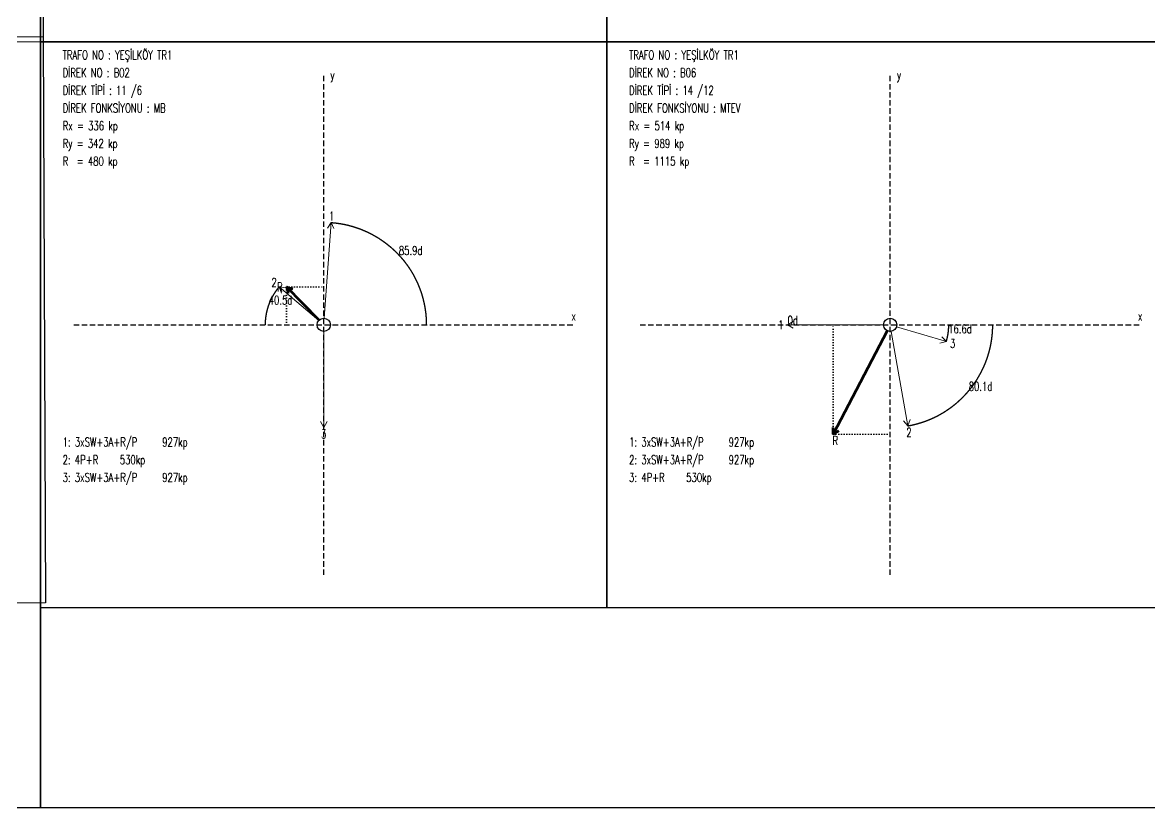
# Model space of a CAD drawing. Header units: millimetres. Extents: x 140 to 2450, y -142 to 155.
# Drawn here: x 1186.5 to 1395.4, y -142.5 to 3.1 of the extents above; entities that cross this region are included whole.
import ezdxf
from ezdxf.enums import TextEntityAlignment as Align

# ---------------------------------------------------------------- set-up
doc = ezdxf.new("R2010")
doc.units = ezdxf.units.MM
doc.linetypes.add('ACAD_ISO07W100', pattern=[0.2, 0, -0.2])
doc.linetypes.add('DASHDOT', pattern=[0.75, 0.5, -0.25])
doc.styles.get("Standard").update_dxf_attribs({"font": 'RomanS'})

msp = doc.modelspace()

# ---------------------------------------------------------------- linework, layer by layer
at = {"linetype": 'DASHDOT', "ltscale": 2}
for p, q in [((1242.301, -99.337), (1242.301, -6.641)), ((1347.301, -99.337), (1347.301, -6.641)), ((1195.953, -52.989), (1288.649, -52.989)), ((1300.953, -52.989), (1393.649, -52.989))]:
    msp.add_line(p, q, dxfattribs=at)
at = {"lineweight": 15}
for p, q in [((1242.389, -51.762), (1243.662, -34.021)), ((1243.662, -34.021), (1242.972, -35.04)), ((1243.662, -34.021), (1244.199, -35.128)), ((1241.366, -52.19), (1234.041, -45.933)), ((1234.041, -45.933), (1235.25, -46.157)), ((1234.041, -45.933), (1234.451, -47.093)), ((1242.301, -54.219), (1242.301, -72.006)), ((1328.285, -52.989), (1329.35, -52.374)), ((1346.071, -52.989), (1328.285, -52.989)), ((1328.285, -52.989), (1329.35, -53.604)), ((1347.513, -54.201), (1350.573, -71.722)), ((1348.48, -53.34), (1357.713, -56.09)), ((1357.713, -56.09), (1356.516, -56.376)), ((1357.713, -56.09), (1356.867, -55.197)), ((1242.301, -72.006), (1241.686, -70.94)), ((1242.301, -72.006), (1242.916, -70.94)), ((1350.573, -71.722), (1349.783, -70.778)), ((1350.573, -71.722), (1350.995, -70.566))]:
    msp.add_line(p, q, dxfattribs=at)
at = {"lineweight": 70}
for p, q in [((1241.438, -52.112), (1235.394, -45.975)), ((1235.394, -45.975), (1236.58, -46.303)), ((1235.394, -45.975), (1235.704, -47.166)), ((1346.734, -54.081), (1336.758, -73.28)), ((1336.758, -73.28), (1336.704, -72.05)), ((1336.758, -73.28), (1337.796, -72.618))]:
    msp.add_line(p, q, dxfattribs=at)
at = {"linetype": 'ACAD_ISO07W100', "ltscale": 2}
for p, q in [((1235.394, -45.975), (1235.394, -52.989)), ((1235.394, -45.975), (1242.301, -45.975)), ((1336.758, -73.28), (1336.758, -52.989)), ((1336.758, -73.28), (1347.301, -73.28))]:
    msp.add_line(p, q, dxfattribs=at)
for points in [[(979.801, 154.511), (979.801, -142.489), (1189.801, -142.489), (1189.801, 154.511), (979.801, 154.511)], [(1189.801, 154.511), (1189.801, -142.489), (1399.801, -142.489), (1399.801, 154.511), (1189.801, 154.511)]]:
    msp.add_lwpolyline(points)
at = {"flags": 128}
for points in [[(1085.281, -0.965), (1084.803, 104.033), (1189.801, 104.511), (1190.279, -0.487), (1085.281, -0.965)], [(1189.801, -0.489), (1189.801, 104.511), (1294.801, 104.511), (1294.801, -0.489), (1189.801, -0.489)], [(1294.801, -0.489), (1294.801, 104.511), (1399.801, 104.511), (1399.801, -0.489), (1294.801, -0.489)], [(1085.755, -105.007), (1085.277, -0.009), (1190.275, 0.469), (1190.753, -104.528), (1085.755, -105.007)], [(1189.801, -105.489), (1189.801, -0.489), (1294.801, -0.489), (1294.801, -105.489), (1189.801, -105.489)], [(1294.801, -105.489), (1294.801, -0.489), (1399.801, -0.489), (1399.801, -105.489), (1294.801, -105.489)]]:
    msp.add_lwpolyline(points, close=True, dxfattribs=at)
at = {"color": 1, "flags": 128}
for points in [[(1243.662, -34.021), (1243.662, -34.021), (1243.695, -34.023), (1243.728, -34.026), (1243.761, -34.028), (1243.794, -34.031), (1243.827, -34.034), (1243.86, -34.036), (1243.893, -34.039), (1243.926, -34.042), (1243.959, -34.045), (1243.992, -34.048), (1244.025, -34.051), (1244.059, -34.054), (1244.092, -34.057), (1244.125, -34.06), (1244.158, -34.063), (1244.191, -34.066), (1244.224, -34.07), (1244.257, -34.073), (1244.29, -34.077), (1244.323, -34.08), (1244.356, -34.084), (1244.389, -34.087), (1244.422, -34.091), (1244.455, -34.095), (1244.488, -34.098), (1244.521, -34.102), (1244.554, -34.106), (1244.587, -34.11), (1244.619, -34.114), (1244.652, -34.118), (1244.685, -34.122), (1244.718, -34.127), (1244.751, -34.131), (1244.784, -34.135), (1244.817, -34.14), (1244.85, -34.144), (1244.883, -34.148), (1244.916, -34.153), (1244.949, -34.158), (1244.981, -34.162), (1245.014, -34.167), (1245.047, -34.172), (1245.08, -34.176), (1245.113, -34.181), (1245.146, -34.186), (1245.178, -34.191), (1245.211, -34.196), (1245.244, -34.201), (1245.277, -34.207), (1245.31, -34.212), (1245.342, -34.217), (1245.375, -34.222), (1245.408, -34.228), (1245.441, -34.233), (1245.473, -34.239), (1245.506, -34.244), (1245.539, -34.25), (1245.571, -34.256), (1245.604, -34.261), (1245.637, -34.267), (1245.669, -34.273), (1245.702, -34.279), (1245.735, -34.285), (1245.767, -34.291), (1245.8, -34.297), (1245.833, -34.303), (1245.865, -34.309), (1245.898, -34.316), (1245.93, -34.322), (1245.963, -34.328), (1245.996, -34.335), (1246.028, -34.341), (1246.061, -34.348), (1246.093, -34.354), (1246.126, -34.361), (1246.158, -34.368), (1246.191, -34.374), (1246.223, -34.381), (1246.256, -34.388), (1246.288, -34.395), (1246.321, -34.402), (1246.353, -34.409), (1246.385, -34.416), (1246.418, -34.423), (1246.45, -34.431), (1246.483, -34.438), (1246.515, -34.445), (1246.547, -34.453), (1246.58, -34.46), (1246.612, -34.467), (1246.644, -34.475), (1246.677, -34.483), (1246.709, -34.49), (1246.741, -34.498), (1246.774, -34.506), (1246.806, -34.514), (1246.838, -34.521), (1246.87, -34.529), (1246.902, -34.537), (1246.935, -34.545), (1246.967, -34.554), (1246.999, -34.562), (1247.031, -34.57), (1247.063, -34.578), (1247.095, -34.587), (1247.128, -34.595), (1247.16, -34.603), (1247.192, -34.612), (1247.224, -34.621), (1247.256, -34.629), (1247.288, -34.638), (1247.32, -34.647), (1247.352, -34.655), (1247.384, -34.664), (1247.416, -34.673), (1247.448, -34.682), (1247.48, -34.691), (1247.512, -34.7), (1247.544, -34.709), (1247.576, -34.718), (1247.607, -34.728), (1247.639, -34.737), (1247.671, -34.746), (1247.703, -34.756), (1247.735, -34.765), (1247.767, -34.775), (1247.798, -34.784), (1247.83, -34.794), (1247.862, -34.804), (1247.894, -34.813), (1247.925, -34.823), (1247.957, -34.833), (1247.989, -34.843), (1248.02, -34.853), (1248.052, -34.863), (1248.084, -34.873), (1248.115, -34.883), (1248.147, -34.893), (1248.178, -34.903), (1248.21, -34.914), (1248.241, -34.924), (1248.273, -34.934), (1248.304, -34.945), (1248.336, -34.955), (1248.367, -34.966), (1248.399, -34.977), (1248.43, -34.987), (1248.462, -34.998), (1248.493, -35.009), (1248.524, -35.02), (1248.556, -35.03), (1248.587, -35.041), (1248.618, -35.052), (1248.65, -35.063), (1248.681, -35.075), (1248.712, -35.086), (1248.744, -35.097), (1248.775, -35.108), (1248.806, -35.119), (1248.837, -35.131), (1248.868, -35.142), (1248.899, -35.154), (1248.931, -35.165), (1248.962, -35.177), (1248.993, -35.189), (1249.024, -35.2), (1249.055, -35.212), (1249.086, -35.224), (1249.117, -35.236), (1249.148, -35.248), (1249.179, -35.26), (1249.21, -35.272), (1249.241, -35.284), (1249.271, -35.296), (1249.302, -35.308), (1249.333, -35.32), (1249.364, -35.333), (1249.395, -35.345), (1249.426, -35.357), (1249.456, -35.37), (1249.487, -35.382), (1249.518, -35.395), (1249.549, -35.408), (1249.579, -35.42), (1249.61, -35.433), (1249.641, -35.446), (1249.671, -35.459), (1249.702, -35.471), (1249.732, -35.484), (1249.763, -35.497), (1249.793, -35.51), (1249.824, -35.524), (1249.854, -35.537), (1249.885, -35.55), (1249.915, -35.563), (1249.946, -35.577), (1249.976, -35.59), (1250.006, -35.603), (1250.037, -35.617), (1250.067, -35.63), (1250.097, -35.644), (1250.127, -35.658), (1250.158, -35.671), (1250.188, -35.685), (1250.218, -35.699), (1250.248, -35.713), (1250.278, -35.726), (1250.309, -35.74), (1250.339, -35.754), (1250.369, -35.768), (1250.399, -35.783), (1250.429, -35.797), (1250.459, -35.811), (1250.489, -35.825), (1250.519, -35.84), (1250.549, -35.854), (1250.578, -35.868), (1250.608, -35.883), (1250.638, -35.897), (1250.668, -35.912), (1250.698, -35.927), (1250.728, -35.941), (1250.757, -35.956), (1250.787, -35.971), (1250.817, -35.986), (1250.846, -36), (1250.876, -36.015), (1250.906, -36.03), (1250.935, -36.045), (1250.965, -36.061), (1250.994, -36.076), (1251.024, -36.091), (1251.053, -36.106), (1251.083, -36.121), (1251.112, -36.137), (1251.142, -36.152), (1251.171, -36.168), (1251.2, -36.183), (1251.23, -36.199), (1251.259, -36.214), (1251.288, -36.23), (1251.317, -36.246), (1251.347, -36.261), (1251.376, -36.277), (1251.405, -36.293), (1251.434, -36.309), (1251.463, -36.325), (1251.492, -36.341), (1251.521, -36.357), (1251.55, -36.373), (1251.579, -36.389), (1251.608, -36.406), (1251.637, -36.422), (1251.666, -36.438), (1251.695, -36.455), (1251.724, -36.471), (1251.753, -36.487), (1251.781, -36.504), (1251.81, -36.521), (1251.839, -36.537), (1251.868, -36.554), (1251.896, -36.571), (1251.925, -36.587), (1251.953, -36.604), (1251.982, -36.621), (1252.011, -36.638), (1252.039, -36.655), (1252.068, -36.672), (1252.096, -36.689), (1252.125, -36.706), (1252.153, -36.723), (1252.181, -36.74), (1252.21, -36.758), (1252.238, -36.775), (1252.266, -36.792), (1252.295, -36.81), (1252.323, -36.827), (1252.351, -36.845), (1252.379, -36.862), (1252.407, -36.88), (1252.435, -36.898), (1252.463, -36.915), (1252.491, -36.933), (1252.519, -36.951), (1252.547, -36.969), (1252.575, -36.987), (1252.603, -37.005), (1252.631, -37.023), (1252.659, -37.041), (1252.687, -37.059), (1252.715, -37.077), (1252.742, -37.095), (1252.77, -37.113), (1252.798, -37.132), (1252.825, -37.15), (1252.853, -37.168), (1252.881, -37.187), (1252.908, -37.205), (1252.936, -37.224), (1252.963, -37.243), (1252.991, -37.261), (1253.018, -37.28), (1253.046, -37.299), (1253.073, -37.317), (1253.1, -37.336), (1253.128, -37.355), (1253.155, -37.374), (1253.182, -37.393), (1253.209, -37.412), (1253.236, -37.431), (1253.264, -37.45), (1253.291, -37.469), (1253.318, -37.488), (1253.345, -37.508), (1253.372, -37.527), (1253.399, -37.546), (1253.426, -37.566), (1253.453, -37.585), (1253.479, -37.605), (1253.506, -37.624), (1253.533, -37.644), (1253.56, -37.663), (1253.587, -37.683), (1253.613, -37.703), (1253.64, -37.723), (1253.667, -37.742), (1253.693, -37.762), (1253.72, -37.782), (1253.746, -37.802), (1253.773, -37.822), (1253.799, -37.842), (1253.826, -37.862), (1253.852, -37.882), (1253.878, -37.903), (1253.905, -37.923), (1253.931, -37.943), (1253.957, -37.963), (1253.983, -37.984), (1254.01, -38.004), (1254.036, -38.025), (1254.062, -38.045), (1254.088, -38.066), (1254.114, -38.086), (1254.14, -38.107), (1254.166, -38.128), (1254.192, -38.148), (1254.218, -38.169), (1254.243, -38.19), (1254.269, -38.211), (1254.295, -38.232), (1254.321, -38.253), (1254.347, -38.274), (1254.372, -38.295), (1254.398, -38.316), (1254.423, -38.337), (1254.449, -38.358), (1254.474, -38.379), (1254.5, -38.401), (1254.525, -38.422), (1254.551, -38.443), (1254.576, -38.465), (1254.601, -38.486), (1254.627, -38.508), (1254.652, -38.529), (1254.677, -38.551), (1254.702, -38.572), (1254.728, -38.594), (1254.753, -38.616), (1254.778, -38.638), (1254.803, -38.659), (1254.828, -38.681), (1254.853, -38.703), (1254.878, -38.725), (1254.903, -38.747), (1254.927, -38.769), (1254.952, -38.791), (1254.977, -38.813), (1255.002, -38.835), (1255.026, -38.857), (1255.051, -38.88), (1255.076, -38.902), (1255.1, -38.924), (1255.125, -38.947), (1255.149, -38.969), (1255.174, -38.991), (1255.198, -39.014), (1255.222, -39.036), (1255.247, -39.059), (1255.271, -39.082), (1255.295, -39.104), (1255.319, -39.127), (1255.344, -39.15), (1255.368, -39.173), (1255.392, -39.195), (1255.416, -39.218), (1255.44, -39.241), (1255.464, -39.264), (1255.488, -39.287), (1255.512, -39.31), (1255.536, -39.333), (1255.559, -39.356), (1255.583, -39.38), (1255.607, -39.403), (1255.631, -39.426), (1255.654, -39.449), (1255.678, -39.473), (1255.701, -39.496), (1255.725, -39.519), (1255.748, -39.543), (1255.772, -39.566), (1255.795, -39.59), (1255.819, -39.613), (1255.842, -39.637), (1255.865, -39.661), (1255.889, -39.684), (1255.912, -39.708), (1255.935, -39.732), (1255.958, -39.756), (1255.981, -39.78), (1256.004, -39.803), (1256.027, -39.827), (1256.05, -39.851), (1256.073, -39.875), (1256.096, -39.899), (1256.119, -39.924), (1256.141, -39.948), (1256.164, -39.972), (1256.187, -39.996), (1256.21, -40.02), (1256.232, -40.045), (1256.255, -40.069), (1256.277, -40.093), (1256.3, -40.118), (1256.322, -40.142), (1256.345, -40.167), (1256.367, -40.191), (1256.389, -40.216), (1256.412, -40.24), (1256.434, -40.265), (1256.456, -40.29), (1256.478, -40.314), (1256.5, -40.339), (1256.522, -40.364), (1256.544, -40.389), (1256.566, -40.414), (1256.588, -40.439), (1256.61, -40.464), (1256.632, -40.489), (1256.654, -40.514), (1256.675, -40.539), (1256.697, -40.564), (1256.719, -40.589), (1256.74, -40.614), (1256.762, -40.639), (1256.784, -40.665), (1256.805, -40.69), (1256.826, -40.715), (1256.848, -40.741), (1256.869, -40.766), (1256.891, -40.791), (1256.912, -40.817), (1256.933, -40.842), (1256.954, -40.868), (1256.975, -40.894), (1256.996, -40.919), (1257.017, -40.945), (1257.038, -40.971), (1257.059, -40.996), (1257.08, -41.022), (1257.101, -41.048), (1257.122, -41.074), (1257.143, -41.1), (1257.163, -41.126), (1257.184, -41.152), (1257.205, -41.178), (1257.225, -41.204), (1257.246, -41.23), (1257.266, -41.256), (1257.287, -41.282), (1257.307, -41.308), (1257.328, -41.334), (1257.348, -41.36), (1257.368, -41.387), (1257.388, -41.413), (1257.409, -41.439), (1257.429, -41.466), (1257.449, -41.492), (1257.469, -41.519), (1257.489, -41.545), (1257.509, -41.572), (1257.529, -41.598), (1257.549, -41.625), (1257.568, -41.651), (1257.588, -41.678), (1257.608, -41.705), (1257.628, -41.732), (1257.647, -41.758), (1257.667, -41.785), (1257.686, -41.812), (1257.706, -41.839), (1257.725, -41.866), (1257.745, -41.893), (1257.764, -41.92), (1257.783, -41.947), (1257.803, -41.974), (1257.822, -42.001), (1257.841, -42.028), (1257.86, -42.055), (1257.879, -42.082), (1257.898, -42.109), (1257.917, -42.137), (1257.936, -42.164), (1257.955, -42.191), (1257.974, -42.219), (1257.992, -42.246), (1258.011, -42.273), (1258.03, -42.301), (1258.048, -42.328), (1258.067, -42.356), (1258.086, -42.383), (1258.104, -42.411), (1258.123, -42.438), (1258.141, -42.466), (1258.159, -42.494), (1258.178, -42.521), (1258.196, -42.549), (1258.214, -42.577), (1258.232, -42.605), (1258.25, -42.632), (1258.268, -42.66), (1258.286, -42.688), (1258.304, -42.716), (1258.322, -42.744), (1258.34, -42.772), (1258.358, -42.8), (1258.376, -42.828), (1258.393, -42.856), (1258.411, -42.884), (1258.429, -42.912), (1258.446, -42.941), (1258.464, -42.969), (1258.481, -42.997), (1258.498, -43.025), (1258.516, -43.054), (1258.533, -43.082), (1258.55, -43.11), (1258.568, -43.139), (1258.585, -43.167), (1258.602, -43.195), (1258.619, -43.224), (1258.636, -43.252), (1258.653, -43.281), (1258.67, -43.309), (1258.687, -43.338), (1258.704, -43.367), (1258.72, -43.395), (1258.737, -43.424), (1258.754, -43.453), (1258.77, -43.481), (1258.787, -43.51), (1258.803, -43.539), (1258.82, -43.568), (1258.836, -43.597), (1258.853, -43.625), (1258.869, -43.654), (1258.885, -43.683), (1258.902, -43.712), (1258.918, -43.741), (1258.934, -43.77), (1258.95, -43.799), (1258.966, -43.828), (1258.982, -43.857), (1258.998, -43.887), (1259.014, -43.916), (1259.029, -43.945), (1259.045, -43.974), (1259.061, -44.003), (1259.077, -44.033), (1259.092, -44.062), (1259.108, -44.091), (1259.123, -44.121), (1259.139, -44.15), (1259.154, -44.179), (1259.169, -44.209), (1259.185, -44.238), (1259.2, -44.268), (1259.215, -44.297), (1259.23, -44.327), (1259.245, -44.356), (1259.26, -44.386), (1259.275, -44.416), (1259.29, -44.445), (1259.305, -44.475), (1259.32, -44.505), (1259.335, -44.534), (1259.35, -44.564), (1259.364, -44.594), (1259.379, -44.624), (1259.393, -44.653), (1259.408, -44.683), (1259.422, -44.713), (1259.437, -44.743), (1259.451, -44.773), (1259.466, -44.803), (1259.48, -44.833), (1259.494, -44.863), (1259.508, -44.893), (1259.522, -44.923), (1259.536, -44.953), (1259.55, -44.983), (1259.564, -45.013), (1259.578, -45.043), (1259.592, -45.073), (1259.606, -45.104), (1259.62, -45.134), (1259.633, -45.164), (1259.647, -45.194), (1259.66, -45.225), (1259.674, -45.255), (1259.687, -45.285), (1259.701, -45.316), (1259.714, -45.346), (1259.728, -45.376), (1259.741, -45.407), (1259.754, -45.437), (1259.767, -45.468), (1259.78, -45.498), (1259.793, -45.529), (1259.806, -45.559), (1259.819, -45.59), (1259.832, -45.621), (1259.845, -45.651), (1259.858, -45.682), (1259.87, -45.712), (1259.883, -45.743), (1259.896, -45.774), (1259.908, -45.804), (1259.921, -45.835), (1259.933, -45.866), (1259.946, -45.897), (1259.958, -45.928), (1259.97, -45.958), (1259.983, -45.989), (1259.995, -46.02), (1260.007, -46.051), (1260.019, -46.082), (1260.031, -46.113), (1260.043, -46.144), (1260.055, -46.175), (1260.067, -46.206), (1260.079, -46.237), (1260.09, -46.268), (1260.102, -46.299), (1260.114, -46.33), (1260.125, -46.361), (1260.137, -46.392), (1260.148, -46.423), (1260.16, -46.455), (1260.171, -46.486), (1260.182, -46.517), (1260.194, -46.548), (1260.205, -46.579), (1260.216, -46.611), (1260.227, -46.642), (1260.238, -46.673), (1260.249, -46.705), (1260.26, -46.736), (1260.271, -46.767), (1260.282, -46.799), (1260.293, -46.83), (1260.303, -46.861), (1260.314, -46.893), (1260.325, -46.924), (1260.335, -46.956), (1260.346, -46.987), (1260.356, -47.019), (1260.367, -47.05), (1260.377, -47.082), (1260.387, -47.113), (1260.397, -47.145), (1260.408, -47.176), (1260.418, -47.208), (1260.428, -47.24), (1260.438, -47.271), (1260.448, -47.303), (1260.458, -47.335), (1260.467, -47.366), (1260.477, -47.398), (1260.487, -47.43), (1260.497, -47.462), (1260.506, -47.493), (1260.516, -47.525), (1260.525, -47.557), (1260.535, -47.589), (1260.544, -47.621), (1260.554, -47.652), (1260.563, -47.684), (1260.572, -47.716), (1260.581, -47.748), (1260.59, -47.78), (1260.599, -47.812), (1260.608, -47.844), (1260.617, -47.876), (1260.626, -47.908), (1260.635, -47.94), (1260.644, -47.972), (1260.653, -48.004), (1260.661, -48.036), (1260.67, -48.068), (1260.678, -48.1), (1260.687, -48.132), (1260.695, -48.164), (1260.704, -48.196), (1260.712, -48.228), (1260.72, -48.261), (1260.729, -48.293), (1260.737, -48.325), (1260.745, -48.357), (1260.753, -48.389), (1260.761, -48.421), (1260.769, -48.454), (1260.777, -48.486), (1260.785, -48.518), (1260.792, -48.55), (1260.8, -48.583), (1260.808, -48.615), (1260.815, -48.647), (1260.823, -48.68), (1260.83, -48.712), (1260.838, -48.744), (1260.845, -48.777), (1260.853, -48.809), (1260.86, -48.841), (1260.867, -48.874), (1260.874, -48.906), (1260.881, -48.939), (1260.888, -48.971), (1260.895, -49.004), (1260.902, -49.036), (1260.909, -49.068), (1260.916, -49.101), (1260.923, -49.133), (1260.929, -49.166), (1260.936, -49.198), (1260.943, -49.231), (1260.949, -49.264), (1260.956, -49.296), (1260.962, -49.329), (1260.968, -49.361), (1260.975, -49.394), (1260.981, -49.426), (1260.987, -49.459), (1260.993, -49.492), (1260.999, -49.524), (1261.005, -49.557), (1261.011, -49.59), (1261.017, -49.622), (1261.023, -49.655), (1261.029, -49.688), (1261.035, -49.72), (1261.04, -49.753), (1261.046, -49.786), (1261.052, -49.818), (1261.057, -49.851), (1261.062, -49.884), (1261.068, -49.917), (1261.073, -49.949), (1261.078, -49.982), (1261.084, -50.015), (1261.089, -50.048), (1261.094, -50.081), (1261.099, -50.113), (1261.104, -50.146), (1261.109, -50.179), (1261.114, -50.212), (1261.119, -50.245), (1261.123, -50.277), (1261.128, -50.31), (1261.133, -50.343), (1261.137, -50.376), (1261.142, -50.409), (1261.146, -50.442), (1261.151, -50.475), (1261.155, -50.508), (1261.159, -50.541), (1261.164, -50.573), (1261.168, -50.606), (1261.172, -50.639), (1261.176, -50.672), (1261.18, -50.705), (1261.184, -50.738), (1261.188, -50.771), (1261.192, -50.804), (1261.196, -50.837), (1261.199, -50.87), (1261.203, -50.903), (1261.207, -50.936), (1261.21, -50.969), (1261.214, -51.002), (1261.217, -51.035), (1261.22, -51.068), (1261.224, -51.101), (1261.227, -51.134), (1261.23, -51.167), (1261.233, -51.2), (1261.236, -51.233), (1261.239, -51.266), (1261.242, -51.299), (1261.245, -51.332), (1261.248, -51.365), (1261.251, -51.399), (1261.254, -51.432), (1261.256, -51.465), (1261.259, -51.498), (1261.262, -51.531), (1261.264, -51.564), (1261.267, -51.597), (1261.269, -51.63), (1261.271, -51.663), (1261.274, -51.696), (1261.276, -51.729), (1261.278, -51.763), (1261.28, -51.796), (1261.282, -51.829), (1261.284, -51.862), (1261.286, -51.895), (1261.288, -51.928), (1261.29, -51.961), (1261.292, -51.995), (1261.293, -52.028), (1261.295, -52.061), (1261.297, -52.094), (1261.298, -52.127), (1261.3, -52.16), (1261.301, -52.193), (1261.302, -52.227), (1261.304, -52.26), (1261.305, -52.293), (1261.306, -52.326), (1261.307, -52.359), (1261.308, -52.392), (1261.309, -52.426), (1261.31, -52.459), (1261.311, -52.492), (1261.312, -52.525), (1261.313, -52.558), (1261.314, -52.592), (1261.314, -52.625), (1261.315, -52.658), (1261.315, -52.691), (1261.316, -52.724), (1261.316, -52.757), (1261.317, -52.791), (1261.317, -52.824), (1261.317, -52.857), (1261.317, -52.89), (1261.318, -52.923), (1261.318, -52.957), (1261.318, -52.989)], [(1234.041, -45.933), (1234.041, -45.933), (1234.028, -45.947), (1234.016, -45.962), (1234.004, -45.976), (1233.991, -45.991), (1233.979, -46.005), (1233.967, -46.02), (1233.955, -46.034), (1233.943, -46.049), (1233.931, -46.064), (1233.919, -46.078), (1233.907, -46.093), (1233.895, -46.108), (1233.883, -46.122), (1233.871, -46.137), (1233.859, -46.152), (1233.847, -46.166), (1233.835, -46.181), (1233.823, -46.196), (1233.811, -46.211), (1233.799, -46.226), (1233.788, -46.24), (1233.776, -46.255), (1233.764, -46.27), (1233.752, -46.285), (1233.741, -46.3), (1233.729, -46.315), (1233.717, -46.33), (1233.706, -46.345), (1233.694, -46.36), (1233.683, -46.375), (1233.671, -46.39), (1233.66, -46.405), (1233.648, -46.42), (1233.637, -46.435), (1233.625, -46.451), (1233.614, -46.466), (1233.602, -46.481), (1233.591, -46.496), (1233.58, -46.511), (1233.568, -46.526), (1233.557, -46.542), (1233.546, -46.557), (1233.535, -46.572), (1233.524, -46.588), (1233.512, -46.603), (1233.501, -46.618), (1233.49, -46.634), (1233.479, -46.649), (1233.468, -46.664), (1233.457, -46.68), (1233.446, -46.695), (1233.435, -46.711), (1233.424, -46.726), (1233.413, -46.742), (1233.402, -46.757), (1233.391, -46.773), (1233.381, -46.788), (1233.37, -46.804), (1233.359, -46.82), (1233.348, -46.835), (1233.338, -46.851), (1233.327, -46.866), (1233.316, -46.882), (1233.306, -46.898), (1233.295, -46.914), (1233.284, -46.929), (1233.274, -46.945), (1233.263, -46.961), (1233.253, -46.977), (1233.242, -46.992), (1233.232, -47.008), (1233.221, -47.024), (1233.211, -47.04), (1233.201, -47.056), (1233.19, -47.072), (1233.18, -47.088), (1233.17, -47.103), (1233.159, -47.119), (1233.149, -47.135), (1233.139, -47.151), (1233.129, -47.167), (1233.119, -47.183), (1233.109, -47.199), (1233.098, -47.215), (1233.088, -47.232), (1233.078, -47.248), (1233.068, -47.264), (1233.058, -47.28), (1233.048, -47.296), (1233.038, -47.312), (1233.029, -47.328), (1233.019, -47.345), (1233.009, -47.361), (1232.999, -47.377), (1232.989, -47.393), (1232.98, -47.409), (1232.97, -47.426), (1232.96, -47.442), (1232.95, -47.458), (1232.941, -47.475), (1232.931, -47.491), (1232.922, -47.507), (1232.912, -47.524), (1232.903, -47.54), (1232.893, -47.557), (1232.884, -47.573), (1232.874, -47.589), (1232.865, -47.606), (1232.855, -47.622), (1232.846, -47.639), (1232.837, -47.655), (1232.827, -47.672), (1232.818, -47.688), (1232.809, -47.705), (1232.8, -47.722), (1232.79, -47.738), (1232.781, -47.755), (1232.772, -47.771), (1232.763, -47.788), (1232.754, -47.805), (1232.745, -47.821), (1232.736, -47.838), (1232.727, -47.855), (1232.718, -47.871), (1232.709, -47.888), (1232.7, -47.905), (1232.691, -47.922), (1232.683, -47.939), (1232.674, -47.955), (1232.665, -47.972), (1232.656, -47.989), (1232.648, -48.006), (1232.639, -48.023), (1232.63, -48.04), (1232.622, -48.056), (1232.613, -48.073), (1232.604, -48.09), (1232.596, -48.107), (1232.587, -48.124), (1232.579, -48.141), (1232.57, -48.158), (1232.562, -48.175), (1232.554, -48.192), (1232.545, -48.209), (1232.537, -48.226), (1232.529, -48.243), (1232.52, -48.26), (1232.512, -48.277), (1232.504, -48.294), (1232.496, -48.311), (1232.488, -48.329), (1232.48, -48.346), (1232.471, -48.363), (1232.463, -48.38), (1232.455, -48.397), (1232.447, -48.414), (1232.439, -48.432), (1232.431, -48.449), (1232.424, -48.466), (1232.416, -48.483), (1232.408, -48.501), (1232.4, -48.518), (1232.392, -48.535), (1232.384, -48.552), (1232.377, -48.57), (1232.369, -48.587), (1232.361, -48.604), (1232.354, -48.622), (1232.346, -48.639), (1232.339, -48.657), (1232.331, -48.674), (1232.323, -48.691), (1232.316, -48.709), (1232.309, -48.726), (1232.301, -48.744), (1232.294, -48.761), (1232.286, -48.779), (1232.279, -48.796), (1232.272, -48.814), (1232.264, -48.831), (1232.257, -48.849), (1232.25, -48.866), (1232.243, -48.884), (1232.236, -48.901), (1232.229, -48.919), (1232.221, -48.936), (1232.214, -48.954), (1232.207, -48.972), (1232.2, -48.989), (1232.193, -49.007), (1232.186, -49.024), (1232.18, -49.042), (1232.173, -49.06), (1232.166, -49.077), (1232.159, -49.095), (1232.152, -49.113), (1232.146, -49.131), (1232.139, -49.148), (1232.132, -49.166), (1232.125, -49.184), (1232.119, -49.202), (1232.112, -49.219), (1232.106, -49.237), (1232.099, -49.255), (1232.093, -49.273), (1232.086, -49.291), (1232.08, -49.308), (1232.073, -49.326), (1232.067, -49.344), (1232.061, -49.362), (1232.054, -49.38), (1232.048, -49.398), (1232.042, -49.416), (1232.036, -49.434), (1232.029, -49.452), (1232.023, -49.469), (1232.017, -49.487), (1232.011, -49.505), (1232.005, -49.523), (1231.999, -49.541), (1231.993, -49.559), (1231.987, -49.577), (1231.981, -49.595), (1231.975, -49.613), (1231.969, -49.631), (1231.963, -49.649), (1231.958, -49.667), (1231.952, -49.685), (1231.946, -49.704), (1231.94, -49.722), (1231.935, -49.74), (1231.929, -49.758), (1231.923, -49.776), (1231.918, -49.794), (1231.912, -49.812), (1231.907, -49.83), (1231.901, -49.848), (1231.896, -49.867), (1231.89, -49.885), (1231.885, -49.903), (1231.879, -49.921), (1231.874, -49.939), (1231.869, -49.958), (1231.864, -49.976), (1231.858, -49.994), (1231.853, -50.012), (1231.848, -50.03), (1231.843, -50.049), (1231.838, -50.067), (1231.833, -50.085), (1231.827, -50.103), (1231.822, -50.122), (1231.817, -50.14), (1231.813, -50.158), (1231.808, -50.177), (1231.803, -50.195), (1231.798, -50.213), (1231.793, -50.232), (1231.788, -50.25), (1231.783, -50.268), (1231.779, -50.287), (1231.774, -50.305), (1231.769, -50.323), (1231.765, -50.342), (1231.76, -50.36), (1231.756, -50.379), (1231.751, -50.397), (1231.747, -50.415), (1231.742, -50.434), (1231.738, -50.452), (1231.733, -50.471), (1231.729, -50.489), (1231.724, -50.508), (1231.72, -50.526), (1231.716, -50.545), (1231.712, -50.563), (1231.707, -50.582), (1231.703, -50.6), (1231.699, -50.619), (1231.695, -50.637), (1231.691, -50.656), (1231.687, -50.674), (1231.683, -50.693), (1231.679, -50.711), (1231.675, -50.73), (1231.671, -50.748), (1231.667, -50.767), (1231.663, -50.785), (1231.659, -50.804), (1231.655, -50.823), (1231.652, -50.841), (1231.648, -50.86), (1231.644, -50.878), (1231.641, -50.897), (1231.637, -50.915), (1231.633, -50.934), (1231.63, -50.953), (1231.626, -50.971), (1231.623, -50.99), (1231.619, -51.009), (1231.616, -51.027), (1231.612, -51.046), (1231.609, -51.065), (1231.606, -51.083), (1231.602, -51.102), (1231.599, -51.121), (1231.596, -51.139), (1231.593, -51.158), (1231.59, -51.177), (1231.586, -51.195), (1231.583, -51.214), (1231.58, -51.233), (1231.577, -51.251), (1231.574, -51.27), (1231.571, -51.289), (1231.568, -51.308), (1231.565, -51.326), (1231.562, -51.345), (1231.56, -51.364), (1231.557, -51.383), (1231.554, -51.401), (1231.551, -51.42), (1231.548, -51.439), (1231.546, -51.458), (1231.543, -51.476), (1231.54, -51.495), (1231.538, -51.514), (1231.535, -51.533), (1231.533, -51.552), (1231.53, -51.57), (1231.528, -51.589), (1231.525, -51.608), (1231.523, -51.627), (1231.521, -51.646), (1231.518, -51.664), (1231.516, -51.683), (1231.514, -51.702), (1231.512, -51.721), (1231.509, -51.74), (1231.507, -51.759), (1231.505, -51.777), (1231.503, -51.796), (1231.501, -51.815), (1231.499, -51.834), (1231.497, -51.853), (1231.495, -51.872), (1231.493, -51.891), (1231.491, -51.909), (1231.489, -51.928), (1231.487, -51.947), (1231.486, -51.966), (1231.484, -51.985), (1231.482, -52.004), (1231.48, -52.023), (1231.479, -52.042), (1231.477, -52.06), (1231.475, -52.079), (1231.474, -52.098), (1231.472, -52.117), (1231.471, -52.136), (1231.469, -52.155), (1231.468, -52.174), (1231.467, -52.193), (1231.465, -52.212), (1231.464, -52.231), (1231.462, -52.249), (1231.461, -52.268), (1231.46, -52.287), (1231.459, -52.306), (1231.458, -52.325), (1231.456, -52.344), (1231.455, -52.363), (1231.454, -52.382), (1231.453, -52.401), (1231.452, -52.42), (1231.451, -52.439), (1231.45, -52.458), (1231.449, -52.477), (1231.448, -52.496), (1231.448, -52.515), (1231.447, -52.533), (1231.446, -52.552), (1231.445, -52.571), (1231.445, -52.59), (1231.444, -52.609), (1231.443, -52.628), (1231.443, -52.647), (1231.442, -52.666), (1231.442, -52.685), (1231.441, -52.704), (1231.441, -52.723), (1231.44, -52.742), (1231.44, -52.761), (1231.439, -52.78), (1231.439, -52.799), (1231.439, -52.818), (1231.438, -52.837), (1231.438, -52.856), (1231.438, -52.875), (1231.438, -52.894), (1231.438, -52.913), (1231.437, -52.932), (1231.437, -52.95), (1231.437, -52.969), (1231.437, -52.988), (1231.437, -52.989)], [(1328.285, -52.989), (1328.285, -52.989), (1328.285, -52.989)], [(1350.573, -71.722), (1350.573, -71.722), (1350.605, -71.716), (1350.638, -71.71), (1350.671, -71.705), (1350.703, -71.699), (1350.736, -71.693), (1350.769, -71.687), (1350.801, -71.681), (1350.834, -71.674), (1350.867, -71.668), (1350.899, -71.662), (1350.932, -71.656), (1350.964, -71.649), (1350.997, -71.643), (1351.029, -71.636), (1351.062, -71.63), (1351.094, -71.623), (1351.127, -71.617), (1351.16, -71.61), (1351.192, -71.603), (1351.224, -71.596), (1351.257, -71.59), (1351.289, -71.583), (1351.322, -71.576), (1351.354, -71.569), (1351.387, -71.561), (1351.419, -71.554), (1351.452, -71.547), (1351.484, -71.54), (1351.516, -71.532), (1351.549, -71.525), (1351.581, -71.518), (1351.613, -71.51), (1351.646, -71.503), (1351.678, -71.495), (1351.71, -71.487), (1351.743, -71.48), (1351.775, -71.472), (1351.807, -71.464), (1351.839, -71.456), (1351.871, -71.448), (1351.904, -71.44), (1351.936, -71.432), (1351.968, -71.424), (1352, -71.416), (1352.032, -71.408), (1352.065, -71.399), (1352.097, -71.391), (1352.129, -71.383), (1352.161, -71.374), (1352.193, -71.366), (1352.225, -71.357), (1352.257, -71.348), (1352.289, -71.34), (1352.321, -71.331), (1352.353, -71.322), (1352.385, -71.313), (1352.417, -71.304), (1352.449, -71.295), (1352.481, -71.286), (1352.513, -71.277), (1352.545, -71.268), (1352.577, -71.259), (1352.609, -71.25), (1352.64, -71.241), (1352.672, -71.231), (1352.704, -71.222), (1352.736, -71.212), (1352.768, -71.203), (1352.8, -71.193), (1352.831, -71.184), (1352.863, -71.174), (1352.895, -71.164), (1352.926, -71.154), (1352.958, -71.145), (1352.99, -71.135), (1353.022, -71.125), (1353.053, -71.115), (1353.085, -71.105), (1353.116, -71.095), (1353.148, -71.084), (1353.18, -71.074), (1353.211, -71.064), (1353.243, -71.054), (1353.274, -71.043), (1353.306, -71.033), (1353.337, -71.022), (1353.369, -71.012), (1353.4, -71.001), (1353.432, -70.99), (1353.463, -70.98), (1353.494, -70.969), (1353.526, -70.958), (1353.557, -70.947), (1353.588, -70.936), (1353.62, -70.925), (1353.651, -70.914), (1353.682, -70.903), (1353.714, -70.892), (1353.745, -70.881), (1353.776, -70.869), (1353.807, -70.858), (1353.838, -70.847), (1353.869, -70.835), (1353.901, -70.824), (1353.932, -70.812), (1353.963, -70.801), (1353.994, -70.789), (1354.025, -70.777), (1354.056, -70.765), (1354.087, -70.754), (1354.118, -70.742), (1354.149, -70.73), (1354.18, -70.718), (1354.211, -70.706), (1354.242, -70.694), (1354.273, -70.682), (1354.304, -70.669), (1354.334, -70.657), (1354.365, -70.645), (1354.396, -70.632), (1354.427, -70.62), (1354.458, -70.608), (1354.488, -70.595), (1354.519, -70.582), (1354.55, -70.57), (1354.58, -70.557), (1354.611, -70.544), (1354.642, -70.532), (1354.672, -70.519), (1354.703, -70.506), (1354.733, -70.493), (1354.764, -70.48), (1354.794, -70.467), (1354.825, -70.454), (1354.855, -70.441), (1354.886, -70.427), (1354.916, -70.414), (1354.947, -70.401), (1354.977, -70.387), (1355.007, -70.374), (1355.038, -70.361), (1355.068, -70.347), (1355.098, -70.333), (1355.129, -70.32), (1355.159, -70.306), (1355.189, -70.292), (1355.219, -70.279), (1355.249, -70.265), (1355.28, -70.251), (1355.31, -70.237), (1355.34, -70.223), (1355.37, -70.209), (1355.4, -70.195), (1355.43, -70.181), (1355.46, -70.166), (1355.49, -70.152), (1355.52, -70.138), (1355.55, -70.123), (1355.58, -70.109), (1355.609, -70.095), (1355.639, -70.08), (1355.669, -70.065), (1355.699, -70.051), (1355.729, -70.036), (1355.758, -70.021), (1355.788, -70.007), (1355.818, -69.992), (1355.848, -69.977), (1355.877, -69.962), (1355.907, -69.947), (1355.936, -69.932), (1355.966, -69.917), (1355.995, -69.902), (1356.025, -69.886), (1356.054, -69.871), (1356.084, -69.856), (1356.113, -69.841), (1356.143, -69.825), (1356.172, -69.81), (1356.201, -69.794), (1356.231, -69.779), (1356.26, -69.763), (1356.289, -69.747), (1356.319, -69.732), (1356.348, -69.716), (1356.377, -69.7), (1356.406, -69.684), (1356.435, -69.668), (1356.464, -69.652), (1356.493, -69.636), (1356.522, -69.62), (1356.551, -69.604), (1356.58, -69.588), (1356.609, -69.572), (1356.638, -69.555), (1356.667, -69.539), (1356.696, -69.523), (1356.725, -69.506), (1356.754, -69.49), (1356.782, -69.473), (1356.811, -69.457), (1356.84, -69.44), (1356.869, -69.423), (1356.897, -69.407), (1356.926, -69.39), (1356.955, -69.373), (1356.983, -69.356), (1357.012, -69.339), (1357.04, -69.322), (1357.069, -69.305), (1357.097, -69.288), (1357.126, -69.271), (1357.154, -69.254), (1357.182, -69.237), (1357.211, -69.219), (1357.239, -69.202), (1357.267, -69.185), (1357.296, -69.167), (1357.324, -69.15), (1357.352, -69.132), (1357.38, -69.115), (1357.408, -69.097), (1357.436, -69.08), (1357.464, -69.062), (1357.492, -69.044), (1357.52, -69.026), (1357.548, -69.008), (1357.576, -68.99), (1357.604, -68.972), (1357.632, -68.954), (1357.66, -68.936), (1357.688, -68.918), (1357.716, -68.9), (1357.743, -68.882), (1357.771, -68.864), (1357.799, -68.845), (1357.826, -68.827), (1357.854, -68.809), (1357.882, -68.79), (1357.909, -68.772), (1357.937, -68.753), (1357.964, -68.735), (1357.992, -68.716), (1358.019, -68.697), (1358.047, -68.679), (1358.074, -68.66), (1358.101, -68.641), (1358.129, -68.622), (1358.156, -68.603), (1358.183, -68.584), (1358.21, -68.565), (1358.237, -68.546), (1358.265, -68.527), (1358.292, -68.508), (1358.319, -68.489), (1358.346, -68.469), (1358.373, -68.45), (1358.4, -68.431), (1358.427, -68.411), (1358.454, -68.392), (1358.48, -68.372), (1358.507, -68.353), (1358.534, -68.333), (1358.561, -68.314), (1358.588, -68.294), (1358.614, -68.274), (1358.641, -68.255), (1358.668, -68.235), (1358.694, -68.215), (1358.721, -68.195), (1358.747, -68.175), (1358.774, -68.155), (1358.8, -68.135), (1358.827, -68.115), (1358.853, -68.095), (1358.879, -68.075), (1358.906, -68.054), (1358.932, -68.034), (1358.958, -68.014), (1358.984, -67.993), (1359.011, -67.973), (1359.037, -67.952), (1359.063, -67.932), (1359.089, -67.911), (1359.115, -67.891), (1359.141, -67.87), (1359.167, -67.849), (1359.193, -67.829), (1359.219, -67.808), (1359.244, -67.787), (1359.27, -67.766), (1359.296, -67.745), (1359.322, -67.724), (1359.347, -67.703), (1359.373, -67.682), (1359.399, -67.661), (1359.424, -67.64), (1359.45, -67.619), (1359.475, -67.598), (1359.501, -67.576), (1359.526, -67.555), (1359.552, -67.534), (1359.577, -67.512), (1359.602, -67.491), (1359.628, -67.469), (1359.653, -67.448), (1359.678, -67.426), (1359.703, -67.405), (1359.729, -67.383), (1359.754, -67.361), (1359.779, -67.34), (1359.804, -67.318), (1359.829, -67.296), (1359.854, -67.274), (1359.879, -67.252), (1359.903, -67.23), (1359.928, -67.208), (1359.953, -67.186), (1359.978, -67.164), (1360.003, -67.142), (1360.027, -67.12), (1360.052, -67.097), (1360.077, -67.075), (1360.101, -67.053), (1360.126, -67.03), (1360.15, -67.008), (1360.175, -66.986), (1360.199, -66.963), (1360.223, -66.941), (1360.248, -66.918), (1360.272, -66.895), (1360.296, -66.873), (1360.32, -66.85), (1360.345, -66.827), (1360.369, -66.804), (1360.393, -66.782), (1360.417, -66.759), (1360.441, -66.736), (1360.465, -66.713), (1360.489, -66.69), (1360.513, -66.667), (1360.537, -66.644), (1360.56, -66.621), (1360.584, -66.597), (1360.608, -66.574), (1360.632, -66.551), (1360.655, -66.528), (1360.679, -66.504), (1360.702, -66.481), (1360.726, -66.458), (1360.749, -66.434), (1360.773, -66.411), (1360.796, -66.387), (1360.82, -66.364), (1360.843, -66.34), (1360.866, -66.316), (1360.889, -66.293), (1360.913, -66.269), (1360.936, -66.245), (1360.959, -66.221), (1360.982, -66.197), (1361.005, -66.174), (1361.028, -66.15), (1361.051, -66.126), (1361.074, -66.102), (1361.097, -66.078), (1361.12, -66.053), (1361.142, -66.029), (1361.165, -66.005), (1361.188, -65.981), (1361.21, -65.957), (1361.233, -65.932), (1361.256, -65.908), (1361.278, -65.884), (1361.301, -65.859), (1361.323, -65.835), (1361.345, -65.81), (1361.368, -65.786), (1361.39, -65.761), (1361.412, -65.737), (1361.435, -65.712), (1361.457, -65.687), (1361.479, -65.663), (1361.501, -65.638), (1361.523, -65.613), (1361.545, -65.588), (1361.567, -65.563), (1361.589, -65.538), (1361.611, -65.513), (1361.633, -65.488), (1361.654, -65.463), (1361.676, -65.438), (1361.698, -65.413), (1361.72, -65.388), (1361.741, -65.363), (1361.763, -65.338), (1361.784, -65.312), (1361.806, -65.287), (1361.827, -65.262), (1361.849, -65.236), (1361.87, -65.211), (1361.891, -65.185), (1361.913, -65.16), (1361.934, -65.134), (1361.955, -65.109), (1361.976, -65.083), (1361.997, -65.058), (1362.018, -65.032), (1362.039, -65.006), (1362.06, -64.981), (1362.081, -64.955), (1362.102, -64.929), (1362.123, -64.903), (1362.144, -64.877), (1362.164, -64.851), (1362.185, -64.825), (1362.206, -64.799), (1362.226, -64.773), (1362.247, -64.747), (1362.267, -64.721), (1362.288, -64.695), (1362.308, -64.669), (1362.328, -64.643), (1362.349, -64.616), (1362.369, -64.59), (1362.389, -64.564), (1362.409, -64.537), (1362.43, -64.511), (1362.45, -64.485), (1362.47, -64.458), (1362.49, -64.432), (1362.51, -64.405), (1362.53, -64.379), (1362.549, -64.352), (1362.569, -64.325), (1362.589, -64.299), (1362.609, -64.272), (1362.628, -64.245), (1362.648, -64.219), (1362.668, -64.192), (1362.687, -64.165), (1362.707, -64.138), (1362.726, -64.111), (1362.745, -64.084), (1362.765, -64.057), (1362.784, -64.03), (1362.803, -64.003), (1362.822, -63.976), (1362.842, -63.949), (1362.861, -63.922), (1362.88, -63.895), (1362.899, -63.867), (1362.918, -63.84), (1362.937, -63.813), (1362.956, -63.786), (1362.974, -63.758), (1362.993, -63.731), (1363.012, -63.704), (1363.031, -63.676), (1363.049, -63.649), (1363.068, -63.621), (1363.086, -63.594), (1363.105, -63.566), (1363.123, -63.538), (1363.142, -63.511), (1363.16, -63.483), (1363.178, -63.455), (1363.196, -63.428), (1363.215, -63.4), (1363.233, -63.372), (1363.251, -63.344), (1363.269, -63.316), (1363.287, -63.289), (1363.305, -63.261), (1363.323, -63.233), (1363.341, -63.205), (1363.358, -63.177), (1363.376, -63.149), (1363.394, -63.121), (1363.412, -63.093), (1363.429, -63.064), (1363.447, -63.036), (1363.464, -63.008), (1363.482, -62.98), (1363.499, -62.952), (1363.517, -62.923), (1363.534, -62.895), (1363.551, -62.867), (1363.568, -62.838), (1363.585, -62.81), (1363.603, -62.781), (1363.62, -62.753), (1363.637, -62.724), (1363.654, -62.696), (1363.671, -62.667), (1363.687, -62.639), (1363.704, -62.61), (1363.721, -62.581), (1363.738, -62.553), (1363.754, -62.524), (1363.771, -62.495), (1363.788, -62.467), (1363.804, -62.438), (1363.821, -62.409), (1363.837, -62.38), (1363.853, -62.351), (1363.87, -62.322), (1363.886, -62.293), (1363.902, -62.265), (1363.918, -62.236), (1363.934, -62.207), (1363.95, -62.177), (1363.966, -62.148), (1363.982, -62.119), (1363.998, -62.09), (1364.014, -62.061), (1364.03, -62.032), (1364.046, -62.003), (1364.061, -61.973), (1364.077, -61.944), (1364.093, -61.915), (1364.108, -61.885), (1364.124, -61.856), (1364.139, -61.827), (1364.155, -61.797), (1364.17, -61.768), (1364.185, -61.738), (1364.201, -61.709), (1364.216, -61.679), (1364.231, -61.65), (1364.246, -61.62), (1364.261, -61.591), (1364.276, -61.561), (1364.291, -61.532), (1364.306, -61.502), (1364.321, -61.472), (1364.335, -61.442), (1364.35, -61.413), (1364.365, -61.383), (1364.379, -61.353), (1364.394, -61.323), (1364.409, -61.294), (1364.423, -61.264), (1364.437, -61.234), (1364.452, -61.204), (1364.466, -61.174), (1364.48, -61.144), (1364.495, -61.114), (1364.509, -61.084), (1364.523, -61.054), (1364.537, -61.024), (1364.551, -60.994), (1364.565, -60.964), (1364.579, -60.933), (1364.593, -60.903), (1364.606, -60.873), (1364.62, -60.843), (1364.634, -60.813), (1364.647, -60.782), (1364.661, -60.752), (1364.674, -60.722), (1364.688, -60.691), (1364.701, -60.661), (1364.715, -60.631), (1364.728, -60.6), (1364.741, -60.57), (1364.755, -60.539), (1364.768, -60.509), (1364.781, -60.478), (1364.794, -60.448), (1364.807, -60.417), (1364.82, -60.387), (1364.833, -60.356), (1364.845, -60.326), (1364.858, -60.295), (1364.871, -60.264), (1364.884, -60.234), (1364.896, -60.203), (1364.909, -60.172), (1364.921, -60.141), (1364.934, -60.111), (1364.946, -60.08), (1364.959, -60.049), (1364.971, -60.018), (1364.983, -59.987), (1364.995, -59.957), (1365.007, -59.926), (1365.019, -59.895), (1365.031, -59.864), (1365.043, -59.833), (1365.055, -59.802), (1365.067, -59.771), (1365.079, -59.74), (1365.091, -59.709), (1365.103, -59.678), (1365.114, -59.647), (1365.126, -59.616), (1365.137, -59.584), (1365.149, -59.553), (1365.16, -59.522), (1365.172, -59.491), (1365.183, -59.46), (1365.194, -59.429), (1365.205, -59.397), (1365.217, -59.366), (1365.228, -59.335), (1365.239, -59.304), (1365.25, -59.272), (1365.261, -59.241), (1365.271, -59.209), (1365.282, -59.178), (1365.293, -59.147), (1365.304, -59.115), (1365.314, -59.084), (1365.325, -59.052), (1365.336, -59.021), (1365.346, -58.989), (1365.357, -58.958), (1365.367, -58.926), (1365.377, -58.895), (1365.388, -58.863), (1365.398, -58.832), (1365.408, -58.8), (1365.418, -58.769), (1365.428, -58.737), (1365.438, -58.705), (1365.448, -58.674), (1365.458, -58.642), (1365.468, -58.61), (1365.478, -58.579), (1365.487, -58.547), (1365.497, -58.515), (1365.507, -58.483), (1365.516, -58.452), (1365.526, -58.42), (1365.535, -58.388), (1365.545, -58.356), (1365.554, -58.324), (1365.563, -58.292), (1365.572, -58.26), (1365.582, -58.229), (1365.591, -58.197), (1365.6, -58.165), (1365.609, -58.133), (1365.618, -58.101), (1365.627, -58.069), (1365.635, -58.037), (1365.644, -58.005), (1365.653, -57.973), (1365.662, -57.941), (1365.67, -57.909), (1365.679, -57.877), (1365.687, -57.845), (1365.696, -57.812), (1365.704, -57.78), (1365.712, -57.748), (1365.721, -57.716), (1365.729, -57.684), (1365.737, -57.652), (1365.745, -57.62), (1365.753, -57.587), (1365.761, -57.555), (1365.769, -57.523), (1365.777, -57.491), (1365.785, -57.458), (1365.793, -57.426), (1365.8, -57.394), (1365.808, -57.362), (1365.816, -57.329), (1365.823, -57.297), (1365.831, -57.265), (1365.838, -57.232), (1365.846, -57.2), (1365.853, -57.168), (1365.86, -57.135), (1365.867, -57.103), (1365.875, -57.07), (1365.882, -57.038), (1365.889, -57.006), (1365.896, -56.973), (1365.903, -56.941), (1365.909, -56.908), (1365.916, -56.876), (1365.923, -56.843), (1365.93, -56.811), (1365.936, -56.778), (1365.943, -56.746), (1365.949, -56.713), (1365.956, -56.681), (1365.962, -56.648), (1365.969, -56.615), (1365.975, -56.583), (1365.981, -56.55), (1365.987, -56.518), (1365.994, -56.485), (1366, -56.452), (1366.006, -56.42), (1366.012, -56.387), (1366.018, -56.354), (1366.023, -56.322), (1366.029, -56.289), (1366.035, -56.256), (1366.041, -56.224), (1366.046, -56.191), (1366.052, -56.158), (1366.057, -56.125), (1366.063, -56.093), (1366.068, -56.06), (1366.073, -56.027), (1366.079, -55.994), (1366.084, -55.962), (1366.089, -55.929), (1366.094, -55.896), (1366.099, -55.863), (1366.104, -55.83), (1366.109, -55.798), (1366.114, -55.765), (1366.119, -55.732), (1366.124, -55.699), (1366.128, -55.666), (1366.133, -55.633), (1366.137, -55.601), (1366.142, -55.568), (1366.146, -55.535), (1366.151, -55.502), (1366.155, -55.469), (1366.16, -55.436), (1366.164, -55.403), (1366.168, -55.37), (1366.172, -55.337), (1366.176, -55.304), (1366.18, -55.271), (1366.184, -55.238), (1366.188, -55.206), (1366.192, -55.173), (1366.196, -55.14), (1366.199, -55.107), (1366.203, -55.074), (1366.207, -55.041), (1366.21, -55.008), (1366.214, -54.975), (1366.217, -54.942), (1366.221, -54.909), (1366.224, -54.876), (1366.227, -54.843), (1366.23, -54.809), (1366.233, -54.776), (1366.237, -54.743), (1366.24, -54.71), (1366.243, -54.677), (1366.246, -54.644), (1366.248, -54.611), (1366.251, -54.578), (1366.254, -54.545), (1366.257, -54.512), (1366.259, -54.479), (1366.262, -54.446), (1366.264, -54.413), (1366.267, -54.38), (1366.269, -54.346), (1366.272, -54.313), (1366.274, -54.28), (1366.276, -54.247), (1366.278, -54.214), (1366.28, -54.181), (1366.282, -54.148), (1366.284, -54.115), (1366.286, -54.081), (1366.288, -54.048), (1366.29, -54.015), (1366.292, -53.982), (1366.293, -53.949), (1366.295, -53.916), (1366.297, -53.883), (1366.298, -53.849), (1366.3, -53.816), (1366.301, -53.783), (1366.302, -53.75), (1366.304, -53.717), (1366.305, -53.684), (1366.306, -53.65), (1366.307, -53.617), (1366.308, -53.584), (1366.309, -53.551), (1366.31, -53.518), (1366.311, -53.485), (1366.312, -53.451), (1366.313, -53.418), (1366.314, -53.385), (1366.314, -53.352), (1366.315, -53.319), (1366.315, -53.286), (1366.316, -53.252), (1366.316, -53.219), (1366.317, -53.186), (1366.317, -53.153), (1366.317, -53.12), (1366.317, -53.086), (1366.318, -53.053), (1366.318, -53.02), (1366.318, -52.989)], [(1357.713, -56.09), (1357.713, -56.09), (1357.718, -56.072), (1357.724, -56.054), (1357.729, -56.036), (1357.734, -56.018), (1357.739, -55.999), (1357.745, -55.981), (1357.75, -55.963), (1357.755, -55.945), (1357.76, -55.927), (1357.765, -55.908), (1357.77, -55.89), (1357.775, -55.872), (1357.78, -55.853), (1357.785, -55.835), (1357.79, -55.817), (1357.795, -55.799), (1357.8, -55.78), (1357.805, -55.762), (1357.81, -55.744), (1357.815, -55.725), (1357.819, -55.707), (1357.824, -55.688), (1357.829, -55.67), (1357.834, -55.652), (1357.838, -55.633), (1357.843, -55.615), (1357.847, -55.597), (1357.852, -55.578), (1357.856, -55.56), (1357.861, -55.541), (1357.865, -55.523), (1357.87, -55.504), (1357.874, -55.486), (1357.878, -55.467), (1357.883, -55.449), (1357.887, -55.431), (1357.891, -55.412), (1357.895, -55.394), (1357.9, -55.375), (1357.904, -55.357), (1357.908, -55.338), (1357.912, -55.32), (1357.916, -55.301), (1357.92, -55.283), (1357.924, -55.264), (1357.928, -55.245), (1357.932, -55.227), (1357.936, -55.208), (1357.94, -55.19), (1357.943, -55.171), (1357.947, -55.153), (1357.951, -55.134), (1357.955, -55.115), (1357.958, -55.097), (1357.962, -55.078), (1357.966, -55.06), (1357.969, -55.041), (1357.973, -55.022), (1357.976, -55.004), (1357.98, -54.985), (1357.983, -54.966), (1357.987, -54.948), (1357.99, -54.929), (1357.994, -54.911), (1357.997, -54.892), (1358, -54.873), (1358.004, -54.855), (1358.007, -54.836), (1358.01, -54.817), (1358.013, -54.798), (1358.016, -54.78), (1358.019, -54.761), (1358.022, -54.742), (1358.026, -54.724), (1358.029, -54.705), (1358.032, -54.686), (1358.034, -54.667), (1358.037, -54.649), (1358.04, -54.63), (1358.043, -54.611), (1358.046, -54.592), (1358.049, -54.574), (1358.051, -54.555), (1358.054, -54.536), (1358.057, -54.517), (1358.059, -54.499), (1358.062, -54.48), (1358.065, -54.461), (1358.067, -54.442), (1358.07, -54.424), (1358.072, -54.405), (1358.075, -54.386), (1358.077, -54.367), (1358.08, -54.348), (1358.082, -54.329), (1358.084, -54.311), (1358.086, -54.292), (1358.089, -54.273), (1358.091, -54.254), (1358.093, -54.235), (1358.095, -54.217), (1358.097, -54.198), (1358.1, -54.179), (1358.102, -54.16), (1358.104, -54.141), (1358.106, -54.122), (1358.108, -54.103), (1358.11, -54.085), (1358.111, -54.066), (1358.113, -54.047), (1358.115, -54.028), (1358.117, -54.009), (1358.119, -53.99), (1358.12, -53.971), (1358.122, -53.952), (1358.124, -53.934), (1358.125, -53.915), (1358.127, -53.896), (1358.129, -53.877), (1358.13, -53.858), (1358.132, -53.839), (1358.133, -53.82), (1358.134, -53.801), (1358.136, -53.782), (1358.137, -53.763), (1358.139, -53.745), (1358.14, -53.726), (1358.141, -53.707), (1358.142, -53.688), (1358.144, -53.669), (1358.145, -53.65), (1358.146, -53.631), (1358.147, -53.612), (1358.148, -53.593), (1358.149, -53.574), (1358.15, -53.555), (1358.151, -53.536), (1358.152, -53.517), (1358.153, -53.498), (1358.154, -53.479), (1358.155, -53.461), (1358.155, -53.442), (1358.156, -53.423), (1358.157, -53.404), (1358.158, -53.385), (1358.158, -53.366), (1358.159, -53.347), (1358.16, -53.328), (1358.16, -53.309), (1358.161, -53.29), (1358.161, -53.271), (1358.162, -53.252), (1358.162, -53.233), (1358.163, -53.214), (1358.163, -53.195), (1358.163, -53.176), (1358.164, -53.157), (1358.164, -53.138), (1358.164, -53.119), (1358.164, -53.1), (1358.165, -53.081), (1358.165, -53.063), (1358.165, -53.044), (1358.165, -53.025), (1358.165, -53.006), (1358.165, -52.989)]]:
    msp.add_lwpolyline(points, dxfattribs=at)
for centre in [(1242.301, -52.989), (1347.301, -52.989)]:
    msp.add_circle(centre, 1.23)

# ---------------------------------------------------------------- texts
at = {"width": 0.7}
for s, p in [('TRAFO NO : YEŞİLKÖY TR1', (1193.903, -2.95)), ('TRAFO NO : YEŞİLKÖY TR1', (1298.903, -2.95)), ('DİREK NO : B02', (1193.903, -6.231)), ('DİREK NO : B06', (1298.903, -6.231)), ('DİREK TİPİ : 11 /6', (1193.903, -9.512)), ('DİREK TİPİ : 14 /12', (1298.903, -9.512)), ('DİREK FONKSİYONU : MB', (1193.903, -12.794)), ('DİREK FONKSİYONU : MTEV', (1298.903, -12.794)), ('Rx = 336 kp', (1193.903, -16.075)), ('Rx = 514 kp', (1298.903, -16.075)), ('Ry = 342 kp', (1193.903, -19.356)), ('Ry = 989 kp', (1298.903, -19.356)), ('R  = 480 kp', (1193.903, -22.637)), ('R  = 1115 kp', (1298.903, -22.637)), ('1: 3xSW+3A+R/P    927kp', (1193.903, -74.727)), ('1: 3xSW+3A+R/P    927kp', (1298.903, -74.727)), ('2: 4P+R    530kp', (1193.903, -78.008)), ('2: 3xSW+3A+R/P    927kp', (1298.903, -78.008)), ('3: 3xSW+3A+R/P    927kp', (1193.903, -81.29)), ('3: 4P+R    530kp', (1298.903, -81.29))]:
    msp.add_text(s, height=1.64062, dxfattribs=at).set_placement(p, align=Align.MIDDLE_LEFT)
for s, p in [('y', (1243.942, -6.641)), ('y', (1348.942, -6.641)), ('x', (1288.649, -51.348)), ('x', (1393.649, -51.348))]:
    msp.add_text(s, height=1.641, dxfattribs=at).set_placement(p, align=Align.MIDDLE_CENTER)
at = {"lineweight": 15, "width": 0.7}
for s, p in [('1', (1243.75, -32.794)), ('2', (1233.105, -45.134)), ('1', (1327.054, -52.989)), ('3', (1358.892, -56.442)), ('3', (1242.301, -73.236)), ('2', (1350.784, -72.934))]:
    msp.add_text(s, height=1.641, dxfattribs=at).set_placement(p, align=Align.MIDDLE_CENTER)
at = {"color": 1, "width": 0.7}
for s, p in [('85.9d', (1256.221, -40.032)), ('40.5d', (1232.109, -49.229)), ('0d', (1328.285, -52.989)), ('16.6d', (1358.051, -54.556)), ('80.1d', (1361.859, -65.224))]:
    msp.add_text(s, height=1.6406, dxfattribs=at).set_placement(p)
at = {"lineweight": 70, "width": 0.7}
for p in [(1234.164, -45.965), (1337.129, -74.453)]:
    msp.add_text('R', height=1.641, dxfattribs=at).set_placement(p, align=Align.MIDDLE_CENTER)

doc.saveas('drawing.dxf')
